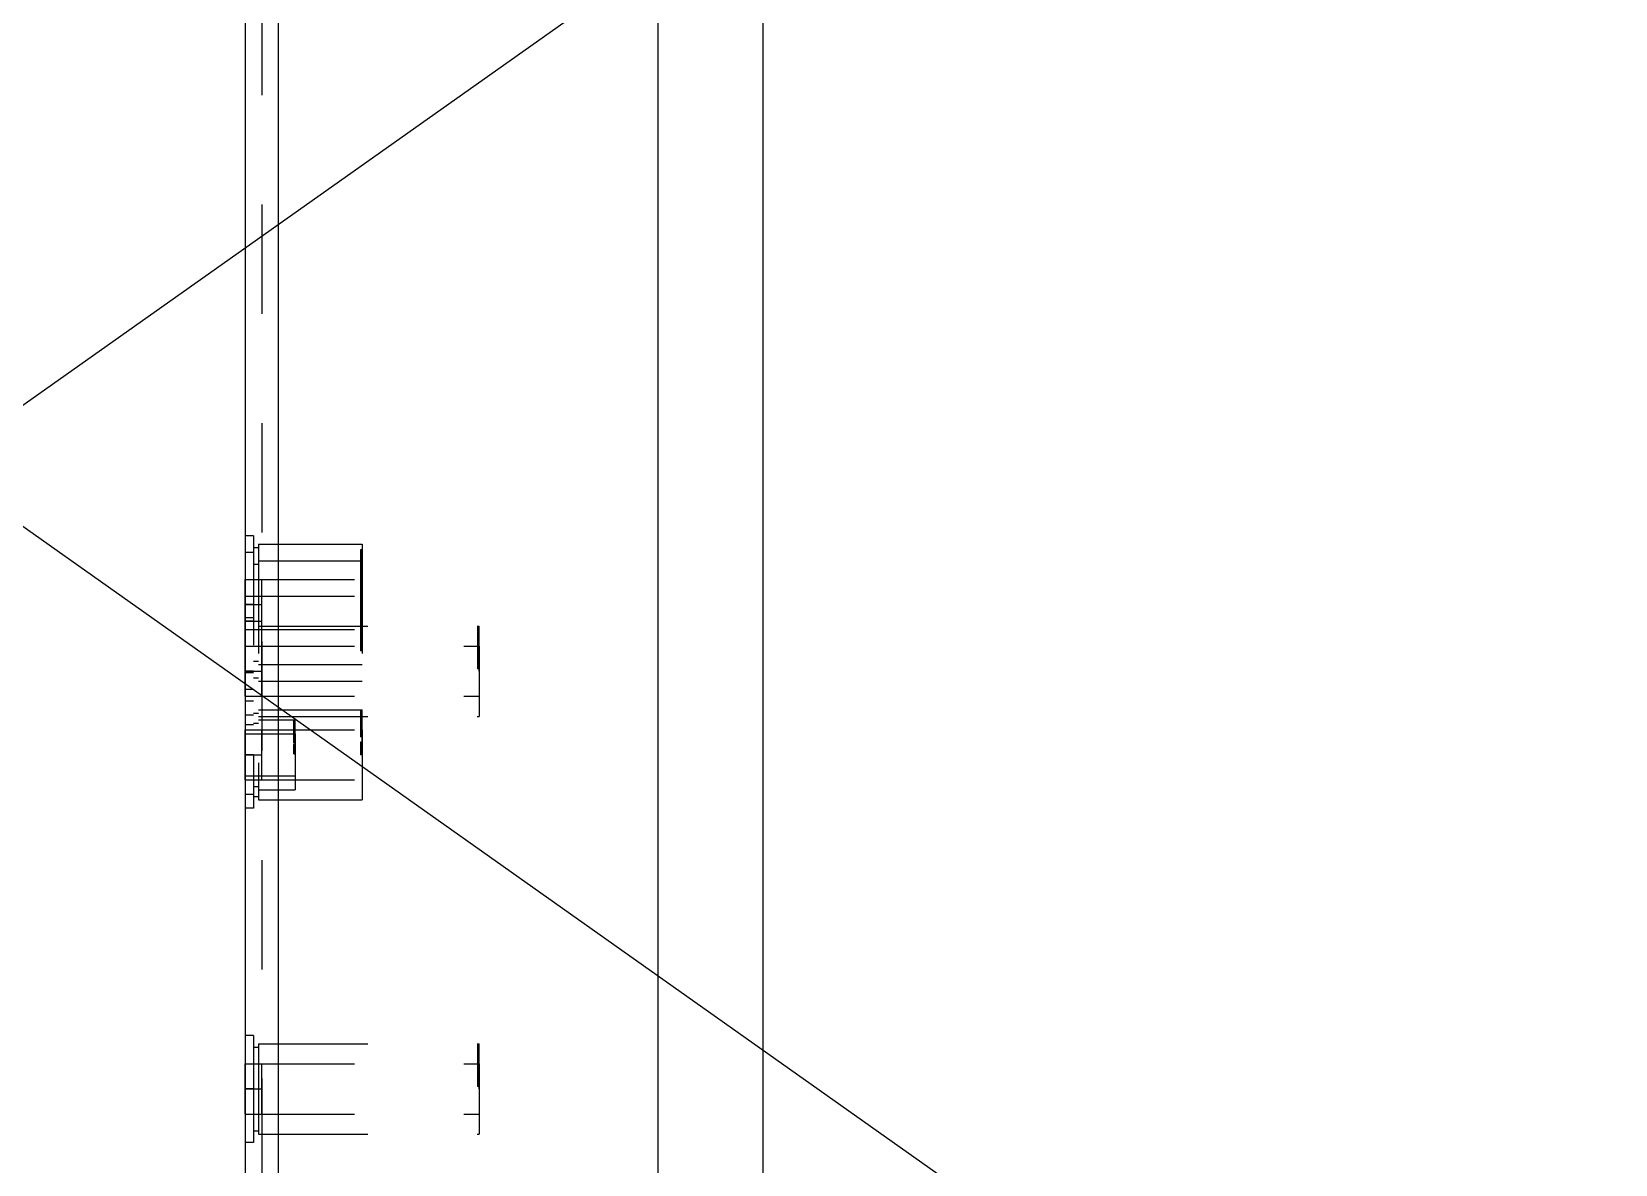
# Model space of a CAD drawing. Header units: millimetres. Extents: x 1262 to 3787, y 0 to 841.
# Drawn here: x 1862.4 to 1957.2, y 378.7 to 446.5 of the extents above; entities that cross this region are included whole.
import ezdxf

# ---------------------------------------------------------------- set-up
doc = ezdxf.new("R2010")
doc.units = ezdxf.units.MM
doc.header["$LTSCALE"] = 65.395
doc.linetypes.add('HIDDEN', pattern=[0.2, 0.1, -0.1])
doc.layers.get('0').update_dxf_attribs({"linetype": 'CONTINUOUS'})
doc.layers.add('02___PRT_ALL_AXES', color=7, linetype='CONTINUOUS')
doc.layers.add('DEFAULT_2', color=8, linetype='HIDDEN')

msp = doc.modelspace()

# ---------------------------------------------------------------- linework, layer by layer
for p, q in [((1262.236, 841), (2451.236, 0)), ((1262.236, 0), (2451.236, 841))]:
    msp.add_line(p, q)
at = {"color": 3, "linetype": 'Continuous'}
for p, q in [((1877.189, 324.704), (1877.189, 581.004)), ((1875.189, 580.004), (1875.189, 325.704)), ((1899.889, 580.004), (1899.889, 325.704))]:
    msp.add_line(p, q, dxfattribs=at)
at = {"color": 7, "linetype": 'Continuous'}
msp.add_line((1906.189, 325.704), (1906.189, 567.004), dxfattribs=at)
at = {"layer": '02___PRT_ALL_AXES', "color": 8, "linetype": 'HIDDEN'}
for p, q in [((1875.989, 415.804), (1882.189, 415.804)), ((1882.189, 415.804), (1882.189, 407.604)), ((1875.989, 414.804), (1882.189, 414.804)), ((1875.189, 413.704), (1882.189, 413.704)), ((1875.189, 413.704), (1875.189, 413.702)), ((1875.189, 409.705), (1875.189, 413.702)), ((1876.189, 409.705), (1876.189, 413.702)), ((1875.189, 412.704), (1882.189, 412.704)), ((1875.189, 412.204), (1876.189, 412.204)), ((1875.189, 411.204), (1876.189, 411.204)), ((1875.189, 410.704), (1882.189, 410.704)), ((1875.989, 410.904), (1889.189, 410.904)), ((1875.189, 409.705), (1875.189, 409.702)), ((1875.189, 409.704), (1889.189, 409.704)), ((1875.189, 406.705), (1875.189, 409.702)), ((1876.189, 406.705), (1876.189, 409.702)), ((1889.189, 409.704), (1889.189, 405.504)), ((1875.989, 408.604), (1882.189, 408.604)), ((1875.189, 408.204), (1876.189, 408.204)), ((1875.989, 407.604), (1882.189, 407.604)), ((1875.189, 406.705), (1875.189, 406.704)), ((1875.189, 406.704), (1889.189, 406.704)), ((1875.989, 405.904), (1882.189, 405.904)), ((1875.189, 404.704), (1882.189, 404.704)), ((1875.189, 404.704), (1875.189, 404.702)), ((1875.189, 401.705), (1875.189, 404.702)), ((1875.989, 405.504), (1889.189, 405.504)), ((1875.989, 405.294), (1878.189, 405.294)), ((1876.189, 401.705), (1876.189, 404.702)), ((1882.189, 404.704), (1882.189, 400.504)), ((1875.189, 404.454), (1878.189, 404.454)), ((1878.189, 404.454), (1878.189, 401.114)), ((1875.189, 403.204), (1876.189, 403.204)), ((1875.189, 401.954), (1878.189, 401.954)), ((1875.189, 401.705), (1875.189, 401.704)), ((1875.189, 401.704), (1882.189, 401.704)), ((1875.989, 401.114), (1878.189, 401.114)), ((1875.989, 400.504), (1882.189, 400.504)), ((1875.989, 385.904), (1889.189, 385.904)), ((1875.189, 384.704), (1889.189, 384.704)), ((1875.189, 384.704), (1875.189, 384.702)), ((1875.189, 381.705), (1875.189, 384.702)), ((1876.189, 381.705), (1876.189, 384.702)), ((1889.189, 384.704), (1889.189, 380.504)), ((1875.189, 383.204), (1876.189, 383.204)), ((1875.189, 381.705), (1875.189, 381.704)), ((1875.189, 381.704), (1889.189, 381.704)), ((1875.989, 380.504), (1889.189, 380.504))]:
    msp.add_line(p, q, dxfattribs=at)
at = {"layer": 'DEFAULT_2', "color": 8, "linetype": 'HIDDEN'}
for p, q in [((1876.189, 580.004), (1876.189, 325.704)), ((1875.689, 416.304), (1875.189, 416.304)), ((1875.689, 416.304), (1875.689, 400.004)), ((1875.689, 415.304), (1875.189, 415.304)), ((1875.689, 415.604), (1875.989, 415.604)), ((1875.989, 415.804), (1875.989, 400.504)), ((1882.189, 415.469), (1882.089, 415.469)), ((1882.089, 415.469), (1882.089, 409.432)), ((1882.189, 415.46), (1882.089, 415.46)), ((1882.189, 415.457), (1882.089, 415.457)), ((1882.189, 415.445), (1882.089, 415.445)), ((1882.189, 415.43), (1882.089, 415.43)), ((1882.189, 415.423), (1882.089, 415.423)), ((1882.189, 415.406), (1882.089, 415.406)), ((1882.189, 415.361), (1882.089, 415.361)), ((1882.189, 415.35), (1882.089, 415.35)), ((1882.189, 415.334), (1882.089, 415.334)), ((1882.189, 415.332), (1882.089, 415.332)), ((1882.189, 415.328), (1882.089, 415.328)), ((1882.189, 415.32), (1882.089, 415.32)), ((1882.189, 415.297), (1882.089, 415.297)), ((1882.189, 415.287), (1882.089, 415.287)), ((1882.189, 415.284), (1882.089, 415.284)), ((1882.189, 415.251), (1882.089, 415.251)), ((1882.189, 415.241), (1882.089, 415.241)), ((1882.189, 415.231), (1882.089, 415.231)), ((1882.189, 415.221), (1882.089, 415.221)), ((1882.189, 415.183), (1882.089, 415.183)), ((1882.189, 415.161), (1882.089, 415.161)), ((1882.189, 415.16), (1882.089, 415.16)), ((1882.189, 415.084), (1882.089, 415.084)), ((1882.189, 415.074), (1882.089, 415.074)), ((1882.189, 409.432), (1882.189, 415.469)), ((1875.689, 414.604), (1875.989, 414.604)), ((1882.189, 415.065), (1882.089, 415.065)), ((1882.189, 415.052), (1882.089, 415.052)), ((1882.189, 414.997), (1882.089, 414.997)), ((1882.189, 414.665), (1882.089, 414.665)), ((1882.189, 414.6), (1882.089, 414.6)), ((1882.189, 414.579), (1882.089, 414.579)), ((1882.189, 414.553), (1882.089, 414.553)), ((1882.189, 414.518), (1882.089, 414.518)), ((1882.189, 414.495), (1882.089, 414.495)), ((1882.189, 414.469), (1882.089, 414.469)), ((1882.189, 414.46), (1882.089, 414.46)), ((1882.189, 414.457), (1882.089, 414.457)), ((1882.189, 414.445), (1882.089, 414.445)), ((1882.189, 414.439), (1882.089, 414.439)), ((1882.189, 414.43), (1882.089, 414.43)), ((1882.189, 414.428), (1882.089, 414.428)), ((1882.189, 414.424), (1882.089, 414.424)), ((1882.189, 414.423), (1882.089, 414.423)), ((1882.189, 414.409), (1882.089, 414.409)), ((1882.189, 414.406), (1882.089, 414.406)), ((1882.189, 414.402), (1882.089, 414.402)), ((1882.189, 414.393), (1882.089, 414.393)), ((1882.189, 414.361), (1882.089, 414.361)), ((1882.189, 414.36), (1882.089, 414.36)), ((1882.189, 414.35), (1882.089, 414.35)), ((1882.189, 414.338), (1882.089, 414.338)), ((1882.189, 414.334), (1882.089, 414.334)), ((1882.189, 414.332), (1882.089, 414.332)), ((1882.189, 414.328), (1882.089, 414.328)), ((1882.189, 414.32), (1882.089, 414.32)), ((1882.189, 414.313), (1882.089, 414.313)), ((1882.189, 414.297), (1882.089, 414.297)), ((1882.189, 414.287), (1882.089, 414.287)), ((1882.189, 414.284), (1882.089, 414.284)), ((1882.189, 414.279), (1882.089, 414.279)), ((1882.189, 414.251), (1882.089, 414.251)), ((1882.189, 414.241), (1882.089, 414.241)), ((1882.189, 414.231), (1882.089, 414.231)), ((1882.189, 414.221), (1882.089, 414.221)), ((1882.189, 414.185), (1882.089, 414.185)), ((1882.189, 414.183), (1882.089, 414.183)), ((1882.189, 414.161), (1882.089, 414.161)), ((1882.189, 414.16), (1882.089, 414.16)), ((1882.189, 414.145), (1882.089, 414.145)), ((1882.189, 414.088), (1882.089, 414.088)), ((1882.189, 414.084), (1882.089, 414.084)), ((1882.189, 414.074), (1882.089, 414.074)), ((1882.189, 414.065), (1882.089, 414.065)), ((1882.189, 414.052), (1882.089, 414.052)), ((1882.189, 414.045), (1882.089, 414.045)), ((1882.189, 414.02), (1882.089, 414.02)), ((1882.189, 413.997), (1882.089, 413.997)), ((1882.189, 413.944), (1882.089, 413.944)), ((1882.189, 413.942), (1882.089, 413.942)), ((1882.189, 413.931), (1882.089, 413.931)), ((1882.189, 413.88), (1882.089, 413.88)), ((1882.189, 413.872), (1882.089, 413.872)), ((1882.189, 413.844), (1882.089, 413.844)), ((1882.189, 413.843), (1882.089, 413.843)), ((1882.189, 413.812), (1882.089, 413.812)), ((1882.189, 413.79), (1882.089, 413.79)), ((1882.189, 413.777), (1882.089, 413.777)), ((1882.189, 413.75), (1882.089, 413.75)), ((1882.189, 413.715), (1882.089, 413.715)), ((1882.189, 413.665), (1882.089, 413.665)), ((1882.189, 413.645), (1882.089, 413.645)), ((1882.189, 413.633), (1882.089, 413.633)), ((1882.189, 413.6), (1882.089, 413.6)), ((1882.189, 413.581), (1882.089, 413.581)), ((1882.189, 413.579), (1882.089, 413.579)), ((1882.189, 413.553), (1882.089, 413.553)), ((1882.189, 413.552), (1882.089, 413.552)), ((1882.189, 413.518), (1882.089, 413.518)), ((1882.189, 413.495), (1882.089, 413.495)), ((1882.189, 413.476), (1882.089, 413.476)), ((1882.189, 413.464), (1882.089, 413.464)), ((1882.189, 413.439), (1882.089, 413.439)), ((1882.189, 413.428), (1882.089, 413.428)), ((1882.189, 413.424), (1882.089, 413.424)), ((1882.189, 413.409), (1882.089, 413.409)), ((1882.189, 413.406), (1882.089, 413.406)), ((1882.189, 413.406), (1882.089, 413.406)), ((1882.189, 413.402), (1882.089, 413.402)), ((1882.189, 413.394), (1882.089, 413.394)), ((1882.189, 413.393), (1882.089, 413.393)), ((1882.189, 413.377), (1882.089, 413.377)), ((1882.189, 413.36), (1882.089, 413.36)), ((1882.189, 413.343), (1882.089, 413.343)), ((1882.189, 413.338), (1882.089, 413.338)), ((1882.189, 413.326), (1882.089, 413.326)), ((1882.189, 413.318), (1882.089, 413.318)), ((1882.189, 413.314), (1882.089, 413.314)), ((1882.189, 413.313), (1882.089, 413.313)), ((1882.189, 413.301), (1882.089, 413.301)), ((1882.189, 413.28), (1882.089, 413.28)), ((1882.189, 413.279), (1882.089, 413.279)), ((1882.189, 413.272), (1882.089, 413.272)), ((1882.189, 413.261), (1882.089, 413.261)), ((1882.189, 413.249), (1882.089, 413.249)), ((1882.189, 413.238), (1882.089, 413.238)), ((1882.189, 413.231), (1882.089, 413.231)), ((1882.189, 413.211), (1882.089, 413.211)), ((1882.189, 413.192), (1882.089, 413.192)), ((1882.189, 413.185), (1882.089, 413.185)), ((1882.189, 413.18), (1882.089, 413.18)), ((1882.189, 413.165), (1882.089, 413.165)), ((1882.189, 413.15), (1882.089, 413.15)), ((1882.189, 413.145), (1882.089, 413.145)), ((1882.189, 413.141), (1882.089, 413.141)), ((1882.189, 413.126), (1882.089, 413.126)), ((1882.189, 413.111), (1882.089, 413.111)), ((1882.189, 413.109), (1882.089, 413.109)), ((1882.189, 413.099), (1882.089, 413.099)), ((1882.189, 413.092), (1882.089, 413.092)), ((1882.189, 413.088), (1882.089, 413.088)), ((1882.189, 413.08), (1882.089, 413.08)), ((1882.189, 413.06), (1882.089, 413.06)), ((1882.189, 413.053), (1882.089, 413.053)), ((1882.189, 413.045), (1882.089, 413.045)), ((1882.189, 413.02), (1882.089, 413.02)), ((1882.189, 412.977), (1882.089, 412.977)), ((1882.189, 412.964), (1882.089, 412.964)), ((1882.189, 412.944), (1882.089, 412.944)), ((1882.189, 412.942), (1882.089, 412.942)), ((1882.189, 412.931), (1882.089, 412.931)), ((1882.189, 412.93), (1882.089, 412.93)), ((1882.189, 412.928), (1882.089, 412.928)), ((1882.189, 412.88), (1882.089, 412.88)), ((1882.189, 412.872), (1882.089, 412.872)), ((1882.189, 412.862), (1882.089, 412.862)), ((1882.189, 412.844), (1882.089, 412.844)), ((1882.189, 412.843), (1882.089, 412.843)), ((1882.189, 412.834), (1882.089, 412.834)), ((1882.189, 412.812), (1882.089, 412.812)), ((1882.189, 412.81), (1882.089, 412.81)), ((1882.189, 412.79), (1882.089, 412.79)), ((1882.189, 412.777), (1882.089, 412.777)), ((1882.189, 412.75), (1882.089, 412.75)), ((1882.189, 412.745), (1882.089, 412.745)), ((1882.189, 412.742), (1882.089, 412.742)), ((1882.189, 412.715), (1882.089, 412.715)), ((1882.189, 412.712), (1882.089, 412.712)), ((1882.189, 412.709), (1882.089, 412.709)), ((1882.189, 412.694), (1882.089, 412.694)), ((1882.189, 412.684), (1882.089, 412.684)), ((1882.189, 412.67), (1882.089, 412.67)), ((1882.189, 412.668), (1882.089, 412.668)), ((1882.189, 412.656), (1882.089, 412.656)), ((1882.189, 412.653), (1882.089, 412.653)), ((1882.189, 412.645), (1882.089, 412.645)), ((1882.189, 412.644), (1882.089, 412.644)), ((1882.189, 412.64), (1882.089, 412.64)), ((1882.189, 412.635), (1882.089, 412.635)), ((1882.189, 412.633), (1882.089, 412.633)), ((1882.189, 412.614), (1882.089, 412.614)), ((1882.189, 412.608), (1882.089, 412.608)), ((1882.189, 412.605), (1882.089, 412.605)), ((1882.189, 412.597), (1882.089, 412.597)), ((1882.189, 412.595), (1882.089, 412.595)), ((1882.189, 412.589), (1882.089, 412.589)), ((1882.189, 412.581), (1882.089, 412.581)), ((1882.189, 412.566), (1882.089, 412.566)), ((1882.189, 412.564), (1882.089, 412.564)), ((1882.189, 412.559), (1882.089, 412.559)), ((1882.189, 412.557), (1882.089, 412.557)), ((1882.189, 412.553), (1882.089, 412.553)), ((1882.189, 412.552), (1882.089, 412.552)), ((1882.189, 412.55), (1882.089, 412.55)), ((1882.189, 412.534), (1882.089, 412.534)), ((1882.189, 412.528), (1882.089, 412.528)), ((1882.189, 412.52), (1882.089, 412.52)), ((1882.189, 412.515), (1882.089, 412.515)), ((1882.189, 412.514), (1882.089, 412.514)), ((1882.189, 412.509), (1882.089, 412.509)), ((1882.189, 412.495), (1882.089, 412.495)), ((1882.189, 412.488), (1882.089, 412.488)), ((1882.189, 412.476), (1882.089, 412.476)), ((1882.189, 412.472), (1882.089, 412.472)), ((1882.189, 412.464), (1882.089, 412.464)), ((1882.189, 412.455), (1882.089, 412.455)), ((1882.189, 412.454), (1882.089, 412.454)), ((1882.189, 412.431), (1882.089, 412.431)), ((1882.189, 412.43), (1882.089, 412.43)), ((1882.189, 412.406), (1882.089, 412.406)), ((1882.189, 412.406), (1882.089, 412.406)), ((1882.189, 412.399), (1882.089, 412.399)), ((1882.189, 412.395), (1882.089, 412.395)), ((1882.189, 412.394), (1882.089, 412.394)), ((1882.189, 412.377), (1882.089, 412.377)), ((1882.189, 412.375), (1882.089, 412.375)), ((1882.189, 412.369), (1882.089, 412.369)), ((1882.189, 412.368), (1882.089, 412.368)), ((1882.189, 412.365), (1882.089, 412.365)), ((1882.189, 412.352), (1882.089, 412.352)), ((1882.189, 412.35), (1882.089, 412.35)), ((1882.189, 412.343), (1882.089, 412.343)), ((1882.189, 412.338), (1882.089, 412.338)), ((1882.189, 412.326), (1882.089, 412.326)), ((1882.189, 412.325), (1882.089, 412.325)), ((1882.189, 412.32), (1882.089, 412.32)), ((1882.189, 412.318), (1882.089, 412.318)), ((1882.189, 412.314), (1882.089, 412.314)), ((1882.189, 412.301), (1882.089, 412.301)), ((1882.189, 412.286), (1882.089, 412.286)), ((1882.189, 412.286), (1882.089, 412.286)), ((1882.189, 412.283), (1882.089, 412.283)), ((1882.189, 412.282), (1882.089, 412.282)), ((1882.189, 412.281), (1882.089, 412.281)), ((1882.189, 412.28), (1882.089, 412.28)), ((1882.189, 412.272), (1882.089, 412.272)), ((1882.189, 412.267), (1882.089, 412.267)), ((1882.189, 412.265), (1882.089, 412.265)), ((1882.189, 412.261), (1882.089, 412.261)), ((1882.189, 412.252), (1882.089, 412.252)), ((1882.189, 412.249), (1882.089, 412.249)), ((1882.189, 412.245), (1882.089, 412.245)), ((1882.189, 412.238), (1882.089, 412.238)), ((1882.189, 412.231), (1882.089, 412.231)), ((1875.689, 412.204), (1875.189, 412.204)), ((1875.689, 411.404), (1875.189, 411.404)), ((1882.189, 412.211), (1882.089, 412.211)), ((1882.189, 412.192), (1882.089, 412.192)), ((1882.189, 412.181), (1882.089, 412.181)), ((1882.189, 412.18), (1882.089, 412.18)), ((1882.189, 412.176), (1882.089, 412.176)), ((1882.189, 412.165), (1882.089, 412.165)), ((1882.189, 412.164), (1882.089, 412.164)), ((1882.189, 412.15), (1882.089, 412.15)), ((1882.189, 412.141), (1882.089, 412.141)), ((1882.189, 412.139), (1882.089, 412.139)), ((1882.189, 412.133), (1882.089, 412.133)), ((1882.189, 412.126), (1882.089, 412.126)), ((1882.189, 412.111), (1882.089, 412.111)), ((1882.189, 412.109), (1882.089, 412.109)), ((1882.189, 412.104), (1882.089, 412.104)), ((1882.189, 412.099), (1882.089, 412.099)), ((1882.189, 412.095), (1882.089, 412.095)), ((1882.189, 412.092), (1882.089, 412.092)), ((1882.189, 412.09), (1882.089, 412.09)), ((1882.189, 412.08), (1882.089, 412.08)), ((1882.189, 412.067), (1882.089, 412.067)), ((1882.189, 412.065), (1882.089, 412.065)), ((1882.189, 412.06), (1882.089, 412.06)), ((1882.189, 412.057), (1882.089, 412.057)), ((1882.189, 412.053), (1882.089, 412.053)), ((1882.189, 412.031), (1882.089, 412.031)), ((1882.189, 411.987), (1882.089, 411.987)), ((1882.189, 411.978), (1882.089, 411.978)), ((1882.189, 411.977), (1882.089, 411.977)), ((1882.189, 411.964), (1882.089, 411.964)), ((1882.189, 411.963), (1882.089, 411.963)), ((1882.189, 411.961), (1882.089, 411.961)), ((1882.189, 411.93), (1882.089, 411.93)), ((1882.189, 411.928), (1882.089, 411.928)), ((1882.189, 411.862), (1882.089, 411.862)), ((1882.189, 411.834), (1882.089, 411.834)), ((1882.189, 411.81), (1882.089, 411.81)), ((1882.189, 411.747), (1882.089, 411.747)), ((1882.189, 411.745), (1882.089, 411.745)), ((1882.189, 411.742), (1882.089, 411.742)), ((1882.189, 411.712), (1882.089, 411.712)), ((1882.189, 411.709), (1882.089, 411.709)), ((1882.189, 411.694), (1882.089, 411.694)), ((1882.189, 411.684), (1882.089, 411.684)), ((1882.189, 411.67), (1882.089, 411.67)), ((1882.189, 411.668), (1882.089, 411.668)), ((1882.189, 411.656), (1882.089, 411.656)), ((1882.189, 411.653), (1882.089, 411.653)), ((1882.189, 411.644), (1882.089, 411.644)), ((1882.189, 411.64), (1882.089, 411.64)), ((1882.189, 411.635), (1882.089, 411.635)), ((1882.189, 411.614), (1882.089, 411.614)), ((1882.189, 411.608), (1882.089, 411.608)), ((1882.189, 411.605), (1882.089, 411.605)), ((1882.189, 411.597), (1882.089, 411.597)), ((1882.189, 411.595), (1882.089, 411.595)), ((1882.189, 411.589), (1882.089, 411.589)), ((1882.189, 411.575), (1882.089, 411.575)), ((1882.189, 411.566), (1882.089, 411.566)), ((1882.189, 411.564), (1882.089, 411.564)), ((1882.189, 411.559), (1882.089, 411.559)), ((1882.189, 411.557), (1882.089, 411.557)), ((1882.189, 411.553), (1882.089, 411.553)), ((1882.189, 411.55), (1882.089, 411.55)), ((1882.189, 411.548), (1882.089, 411.548)), ((1882.189, 411.534), (1882.089, 411.534)), ((1882.189, 411.528), (1882.089, 411.528)), ((1882.189, 411.52), (1882.089, 411.52)), ((1882.189, 411.515), (1882.089, 411.515)), ((1882.189, 411.514), (1882.089, 411.514)), ((1882.189, 411.509), (1882.089, 411.509)), ((1882.189, 411.495), (1882.089, 411.495)), ((1882.189, 411.488), (1882.089, 411.488)), ((1882.189, 411.472), (1882.089, 411.472)), ((1882.189, 411.455), (1882.089, 411.455)), ((1882.189, 411.454), (1882.089, 411.454)), ((1882.189, 411.431), (1882.089, 411.431)), ((1882.189, 411.43), (1882.089, 411.43)), ((1882.189, 411.406), (1882.089, 411.406)), ((1882.189, 411.399), (1882.089, 411.399)), ((1882.189, 411.395), (1882.089, 411.395)), ((1882.189, 411.375), (1882.089, 411.375)), ((1882.189, 411.369), (1882.089, 411.369)), ((1882.189, 411.368), (1882.089, 411.368)), ((1882.189, 411.365), (1882.089, 411.365)), ((1882.189, 411.352), (1882.089, 411.352)), ((1882.189, 411.35), (1882.089, 411.35)), ((1882.189, 411.35), (1882.089, 411.35)), ((1882.189, 411.338), (1882.089, 411.338)), ((1882.189, 411.325), (1882.089, 411.325)), ((1882.189, 411.32), (1882.089, 411.32)), ((1882.189, 411.286), (1882.089, 411.286)), ((1882.189, 411.286), (1882.089, 411.286)), ((1882.189, 411.283), (1882.089, 411.283)), ((1875.689, 411.204), (1875.189, 411.204)), ((1875.689, 410.704), (1875.989, 410.704)), ((1882.189, 411.282), (1882.089, 411.282)), ((1882.189, 411.281), (1882.089, 411.281)), ((1882.189, 411.267), (1882.089, 411.267)), ((1882.189, 411.265), (1882.089, 411.265)), ((1882.189, 411.252), (1882.089, 411.252)), ((1882.189, 411.245), (1882.089, 411.245)), ((1882.189, 411.235), (1882.089, 411.235)), ((1882.189, 411.181), (1882.089, 411.181)), ((1882.189, 411.176), (1882.089, 411.176)), ((1882.189, 411.164), (1882.089, 411.164)), ((1882.189, 411.139), (1882.089, 411.139)), ((1882.189, 411.133), (1882.089, 411.133)), ((1882.189, 411.104), (1882.089, 411.104)), ((1882.189, 411.095), (1882.089, 411.095)), ((1882.189, 411.09), (1882.089, 411.09)), ((1882.189, 411.067), (1882.089, 411.067)), ((1882.189, 411.065), (1882.089, 411.065)), ((1882.189, 411.057), (1882.089, 411.057)), ((1882.189, 411.031), (1882.089, 411.031)), ((1882.189, 411.002), (1882.089, 411.002)), ((1882.189, 410.987), (1882.089, 410.987)), ((1882.189, 410.978), (1882.089, 410.978)), ((1882.189, 410.967), (1882.089, 410.967)), ((1882.189, 410.963), (1882.089, 410.963)), ((1882.189, 410.961), (1882.089, 410.961)), ((1882.189, 410.933), (1882.089, 410.933)), ((1882.189, 410.86), (1882.089, 410.86)), ((1882.189, 410.83), (1882.089, 410.83)), ((1882.189, 410.814), (1882.089, 410.814)), ((1882.189, 410.747), (1882.089, 410.747)), ((1882.189, 410.575), (1882.089, 410.575)), ((1882.189, 410.548), (1882.089, 410.548)), ((1882.189, 410.547), (1882.089, 410.547)), ((1882.189, 410.432), (1882.089, 410.432)), ((1882.189, 410.35), (1882.089, 410.35)), ((1889.089, 410.86), (1889.189, 410.86)), ((1889.089, 410.86), (1889.089, 408.351)), ((1889.189, 410.842), (1889.089, 410.842)), ((1889.089, 410.835), (1889.189, 410.835)), ((1889.189, 410.821), (1889.089, 410.821)), ((1889.089, 410.798), (1889.189, 410.798)), ((1889.189, 410.795), (1889.089, 410.795)), ((1889.189, 410.76), (1889.089, 410.76)), ((1889.089, 410.754), (1889.189, 410.754)), ((1889.189, 410.743), (1889.089, 410.743)), ((1889.189, 410.738), (1889.089, 410.738)), ((1889.189, 410.734), (1889.089, 410.734)), ((1889.189, 410.728), (1889.089, 410.728)), ((1889.189, 410.703), (1889.089, 410.703)), ((1889.189, 410.698), (1889.089, 410.698)), ((1889.189, 410.697), (1889.089, 410.697)), ((1889.089, 410.694), (1889.189, 410.694)), ((1889.189, 410.686), (1889.089, 410.686)), ((1889.189, 410.661), (1889.089, 410.661)), ((1889.189, 410.657), (1889.089, 410.657)), ((1889.189, 410.642), (1889.089, 410.642)), ((1889.189, 410.626), (1889.089, 410.626)), ((1889.189, 410.575), (1889.089, 410.575)), ((1889.189, 410.57), (1889.089, 410.57)), ((1889.089, 410.567), (1889.189, 410.567)), ((1889.189, 410.528), (1889.089, 410.528)), ((1889.189, 410.503), (1889.089, 410.503)), ((1889.189, 410.446), (1889.089, 410.446)), ((1889.189, 410.42), (1889.089, 410.42)), ((1889.189, 410.378), (1889.089, 410.378)), ((1889.189, 410.373), (1889.089, 410.373)), ((1889.189, 410.357), (1889.089, 410.357)), ((1889.189, 410.347), (1889.089, 410.347)), ((1889.189, 410.343), (1889.089, 410.343)), ((1889.189, 408.204), (1889.189, 410.904)), ((1882.189, 410.235), (1882.089, 410.235)), ((1882.189, 410.002), (1882.089, 410.002)), ((1882.189, 409.967), (1882.089, 409.967)), ((1882.189, 409.933), (1882.089, 409.933)), ((1882.189, 409.86), (1882.089, 409.86)), ((1882.189, 409.83), (1882.089, 409.83)), ((1882.189, 409.814), (1882.089, 409.814)), ((1882.189, 409.547), (1882.089, 409.547)), ((1882.189, 409.432), (1882.089, 409.432)), ((1889.189, 410.295), (1889.089, 410.295)), ((1889.189, 410.291), (1889.089, 410.291)), ((1889.189, 410.275), (1889.089, 410.275)), ((1889.189, 410.275), (1889.089, 410.275)), ((1889.189, 410.203), (1889.089, 410.203)), ((1889.189, 410.193), (1889.089, 410.193)), ((1889.189, 410.165), (1889.089, 410.165)), ((1889.189, 410.152), (1889.089, 410.152)), ((1889.189, 410.14), (1889.089, 410.14)), ((1889.189, 410.135), (1889.089, 410.135)), ((1889.189, 410.131), (1889.089, 410.131)), ((1889.189, 410.124), (1889.089, 410.124)), ((1889.189, 410.121), (1889.089, 410.121)), ((1889.189, 410.104), (1889.089, 410.104)), ((1889.189, 410.078), (1889.089, 410.078)), ((1889.189, 410.078), (1889.089, 410.078)), ((1889.189, 410.068), (1889.089, 410.068)), ((1889.189, 410.059), (1889.089, 410.059)), ((1889.189, 410.033), (1889.089, 410.033)), ((1889.189, 410.018), (1889.089, 410.018)), ((1889.189, 410.011), (1889.089, 410.011)), ((1889.189, 409.992), (1889.089, 409.992)), ((1889.189, 409.987), (1889.089, 409.987)), ((1889.189, 409.98), (1889.089, 409.98)), ((1889.189, 409.975), (1889.089, 409.975)), ((1889.189, 409.97), (1889.089, 409.97)), ((1889.189, 409.966), (1889.089, 409.966)), ((1889.189, 409.965), (1889.089, 409.965)), ((1889.189, 409.961), (1889.089, 409.961)), ((1889.189, 409.953), (1889.089, 409.953)), ((1889.189, 409.951), (1889.089, 409.951)), ((1889.189, 409.945), (1889.089, 409.945)), ((1889.189, 409.94), (1889.089, 409.94)), ((1889.189, 409.93), (1889.089, 409.93)), ((1889.189, 409.928), (1889.089, 409.928)), ((1889.189, 409.92), (1889.089, 409.92)), ((1889.189, 409.915), (1889.089, 409.915)), ((1889.189, 409.913), (1889.089, 409.913)), ((1889.189, 409.903), (1889.089, 409.903)), ((1889.189, 409.9), (1889.089, 409.9)), ((1889.189, 409.894), (1889.089, 409.894)), ((1889.089, 409.863), (1889.189, 409.863)), ((1889.189, 409.857), (1889.089, 409.857)), ((1889.189, 409.856), (1889.089, 409.856)), ((1889.189, 409.853), (1889.089, 409.853)), ((1889.189, 409.847), (1889.089, 409.847)), ((1889.189, 409.832), (1889.089, 409.832)), ((1889.189, 409.803), (1889.089, 409.803)), ((1889.189, 409.777), (1889.089, 409.777)), ((1889.089, 409.762), (1889.189, 409.762)), ((1889.189, 409.75), (1889.089, 409.75)), ((1889.189, 409.746), (1889.089, 409.746)), ((1889.189, 409.68), (1889.089, 409.68)), ((1889.189, 409.613), (1889.089, 409.613)), ((1889.189, 409.543), (1889.089, 409.543)), ((1889.189, 409.438), (1889.089, 409.438)), ((1875.689, 408.804), (1875.989, 408.804)), ((1889.189, 409.353), (1889.089, 409.353)), ((1889.189, 409.248), (1889.089, 409.248)), ((1889.189, 409.191), (1889.089, 409.191)), ((1889.189, 409.16), (1889.089, 409.16)), ((1889.189, 409.15), (1889.089, 409.15)), ((1889.189, 409.018), (1889.089, 409.018)), ((1889.089, 408.778), (1889.189, 408.778)), ((1889.189, 408.706), (1889.089, 408.706)), ((1889.189, 408.675), (1889.089, 408.675)), ((1889.089, 408.655), (1889.189, 408.655)), ((1889.189, 408.584), (1889.089, 408.584)), ((1889.189, 408.577), (1889.089, 408.577)), ((1889.189, 408.553), (1889.089, 408.553)), ((1889.189, 408.535), (1889.089, 408.535)), ((1875.689, 408.204), (1875.189, 408.204)), ((1875.689, 408.104), (1875.189, 408.104)), ((1875.689, 407.804), (1875.989, 407.804)), ((1889.189, 408.414), (1889.089, 408.414)), ((1889.189, 408.382), (1889.089, 408.382)), ((1889.189, 408.351), (1889.089, 408.351)), ((1875.689, 407.104), (1875.189, 407.104)), ((1875.689, 406.404), (1875.189, 406.404)), ((1875.689, 405.704), (1875.989, 405.704)), ((1882.089, 405.901), (1882.189, 405.901)), ((1882.089, 405.901), (1882.089, 404.287)), ((1882.089, 405.897), (1882.189, 405.897)), ((1882.089, 405.889), (1882.189, 405.889)), ((1882.089, 405.886), (1882.189, 405.886)), ((1882.089, 405.844), (1882.189, 405.844)), ((1882.089, 405.814), (1882.189, 405.814)), ((1882.189, 405.791), (1882.089, 405.791)), ((1882.189, 403.204), (1882.189, 405.904)), ((1875.689, 405.579), (1875.189, 405.579)), ((1875.689, 405.004), (1875.189, 405.004)), ((1875.689, 405.094), (1875.989, 405.094)), ((1878.089, 405.289), (1878.189, 405.289)), ((1878.089, 405.289), (1878.089, 403.921)), ((1878.089, 405.27), (1878.189, 405.27)), ((1878.089, 405.235), (1878.189, 405.235)), ((1878.189, 405.214), (1878.089, 405.214)), ((1878.189, 405.207), (1878.089, 405.207)), ((1878.189, 405.203), (1878.089, 405.203)), ((1878.189, 405.166), (1878.089, 405.166)), ((1878.189, 405.15), (1878.089, 405.15)), ((1878.089, 405.127), (1878.189, 405.127)), ((1878.189, 405.123), (1878.089, 405.123)), ((1878.189, 405.103), (1878.089, 405.103)), ((1878.189, 405.096), (1878.089, 405.096)), ((1878.189, 405.085), (1878.089, 405.085)), ((1878.189, 405.072), (1878.089, 405.072)), ((1878.189, 405.035), (1878.089, 405.035)), ((1878.189, 405.032), (1878.089, 405.032)), ((1878.189, 404.974), (1878.089, 404.974)), ((1878.189, 404.956), (1878.089, 404.956)), ((1878.189, 404.891), (1878.089, 404.891)), ((1878.089, 404.89), (1878.189, 404.89)), ((1878.189, 404.887), (1878.089, 404.887)), ((1878.189, 404.879), (1878.089, 404.879)), ((1878.189, 404.873), (1878.089, 404.873)), ((1878.189, 404.852), (1878.089, 404.852)), ((1878.089, 404.845), (1878.189, 404.845)), ((1878.089, 404.836), (1878.189, 404.836)), ((1878.189, 404.824), (1878.089, 404.824)), ((1878.189, 404.817), (1878.089, 404.817)), ((1878.189, 404.812), (1878.089, 404.812)), ((1878.189, 404.799), (1878.089, 404.799)), ((1878.189, 404.79), (1878.089, 404.79)), ((1878.089, 404.786), (1878.189, 404.786)), ((1878.189, 404.775), (1878.089, 404.775)), ((1878.189, 404.77), (1878.089, 404.77)), ((1878.189, 404.755), (1878.089, 404.755)), ((1878.189, 404.746), (1878.089, 404.746)), ((1878.189, 404.742), (1878.089, 404.742)), ((1878.189, 404.737), (1878.089, 404.737)), ((1878.189, 404.731), (1878.089, 404.731)), ((1878.189, 404.73), (1878.089, 404.73)), ((1878.189, 404.709), (1878.089, 404.709)), ((1878.089, 404.701), (1878.189, 404.701)), ((1878.189, 404.7), (1878.089, 404.7)), ((1878.189, 404.695), (1878.089, 404.695)), ((1878.189, 404.693), (1878.089, 404.693)), ((1878.189, 404.682), (1878.089, 404.682)), ((1878.189, 404.677), (1878.089, 404.677)), ((1878.189, 404.667), (1878.089, 404.667)), ((1878.189, 404.662), (1878.089, 404.662)), ((1878.189, 404.655), (1878.089, 404.655)), ((1878.189, 404.651), (1878.089, 404.651)), ((1878.189, 404.65), (1878.089, 404.65)), ((1878.189, 403.204), (1878.189, 405.294)), ((1882.189, 405.592), (1882.089, 405.592)), ((1882.189, 405.587), (1882.089, 405.587)), ((1882.189, 405.585), (1882.089, 405.585)), ((1882.089, 405.562), (1882.189, 405.562)), ((1882.189, 405.554), (1882.089, 405.554)), ((1882.189, 405.51), (1882.089, 405.51)), ((1882.189, 405.497), (1882.089, 405.497)), ((1882.189, 405.494), (1882.089, 405.494)), ((1882.189, 405.482), (1882.089, 405.482)), ((1882.089, 405.47), (1882.189, 405.47)), ((1882.189, 405.458), (1882.089, 405.458)), ((1882.189, 405.456), (1882.089, 405.456)), ((1882.189, 405.413), (1882.089, 405.413)), ((1882.189, 405.394), (1882.089, 405.394)), ((1882.189, 405.334), (1882.089, 405.334)), ((1882.189, 405.322), (1882.089, 405.322)), ((1882.189, 405.282), (1882.089, 405.282)), ((1882.189, 405.265), (1882.089, 405.265)), ((1882.189, 405.225), (1882.089, 405.225)), ((1882.189, 405.189), (1882.089, 405.189)), ((1882.189, 405.177), (1882.089, 405.177)), ((1882.189, 405.138), (1882.089, 405.138)), ((1882.189, 405.138), (1882.089, 405.138)), ((1882.189, 405.124), (1882.089, 405.124)), ((1882.189, 405.104), (1882.089, 405.104)), ((1882.189, 405.095), (1882.089, 405.095)), ((1882.189, 405.085), (1882.089, 405.085)), ((1882.189, 405.065), (1882.089, 405.065)), ((1882.189, 405.053), (1882.089, 405.053)), ((1882.189, 405.051), (1882.089, 405.051)), ((1882.189, 405.049), (1882.089, 405.049)), ((1882.189, 405.044), (1882.089, 405.044)), ((1882.189, 405.022), (1882.089, 405.022)), ((1882.189, 404.99), (1882.089, 404.99)), ((1882.189, 404.989), (1882.089, 404.989)), ((1882.189, 404.972), (1882.089, 404.972)), ((1882.189, 404.96), (1882.089, 404.96)), ((1882.189, 404.955), (1882.089, 404.955)), ((1882.189, 404.935), (1882.089, 404.935)), ((1882.189, 404.922), (1882.089, 404.922)), ((1882.189, 404.921), (1882.089, 404.921)), ((1882.189, 404.914), (1882.089, 404.914)), ((1882.189, 404.877), (1882.089, 404.877)), ((1882.189, 404.875), (1882.089, 404.875)), ((1882.189, 404.864), (1882.089, 404.864)), ((1882.189, 404.863), (1882.089, 404.863)), ((1882.189, 404.845), (1882.089, 404.845)), ((1882.189, 404.844), (1882.089, 404.844)), ((1882.189, 404.799), (1882.089, 404.799)), ((1882.189, 404.773), (1882.089, 404.773)), ((1882.189, 404.769), (1882.089, 404.769)), ((1882.189, 404.765), (1882.089, 404.765)), ((1882.189, 404.732), (1882.089, 404.732)), ((1882.189, 404.73), (1882.089, 404.73)), ((1882.189, 404.715), (1882.089, 404.715)), ((1882.189, 404.699), (1882.089, 404.699)), ((1882.189, 404.695), (1882.089, 404.695)), ((1882.189, 404.679), (1882.089, 404.679)), ((1882.189, 404.672), (1882.089, 404.672)), ((1882.189, 404.671), (1882.089, 404.671)), ((1882.189, 404.667), (1882.089, 404.667)), ((1882.189, 404.65), (1882.089, 404.65)), ((1878.189, 404.642), (1878.089, 404.642)), ((1878.189, 404.639), (1878.089, 404.639)), ((1878.189, 404.638), (1878.089, 404.638)), ((1878.189, 404.636), (1878.089, 404.636)), ((1878.189, 404.631), (1878.089, 404.631)), ((1878.189, 404.624), (1878.089, 404.624)), ((1878.189, 404.621), (1878.089, 404.621)), ((1878.089, 404.617), (1878.189, 404.617)), ((1878.189, 404.616), (1878.089, 404.616)), ((1878.189, 404.615), (1878.089, 404.615)), ((1878.189, 404.607), (1878.089, 404.607)), ((1878.189, 404.605), (1878.089, 404.605)), ((1878.189, 404.605), (1878.089, 404.605)), ((1878.189, 404.599), (1878.089, 404.599)), ((1878.189, 404.591), (1878.089, 404.591)), ((1878.189, 404.578), (1878.089, 404.578)), ((1878.189, 404.578), (1878.089, 404.578)), ((1878.189, 404.576), (1878.089, 404.576)), ((1878.189, 404.569), (1878.089, 404.569)), ((1878.189, 404.557), (1878.089, 404.557)), ((1878.189, 404.557), (1878.089, 404.557)), ((1878.189, 404.553), (1878.089, 404.553)), ((1878.189, 404.552), (1878.089, 404.552)), ((1878.189, 404.552), (1878.089, 404.552)), ((1878.189, 404.537), (1878.089, 404.537)), ((1878.189, 404.536), (1878.089, 404.536)), ((1878.189, 404.535), (1878.089, 404.535)), ((1878.189, 404.524), (1878.089, 404.524)), ((1878.189, 404.512), (1878.089, 404.512)), ((1878.189, 404.501), (1878.089, 404.501)), ((1878.189, 404.5), (1878.089, 404.5)), ((1878.189, 404.499), (1878.089, 404.499)), ((1878.189, 404.486), (1878.089, 404.486)), ((1878.189, 404.475), (1878.089, 404.475)), ((1878.189, 404.471), (1878.089, 404.471)), ((1878.189, 404.464), (1878.089, 404.464)), ((1878.089, 404.459), (1878.189, 404.459)), ((1878.189, 404.454), (1878.089, 404.454)), ((1878.189, 404.454), (1878.089, 404.454)), ((1878.189, 404.444), (1878.089, 404.444)), ((1878.189, 404.443), (1878.089, 404.443)), ((1878.189, 404.423), (1878.089, 404.423)), ((1878.189, 404.415), (1878.089, 404.415)), ((1878.189, 404.409), (1878.089, 404.409)), ((1878.189, 404.397), (1878.089, 404.397)), ((1878.089, 404.388), (1878.189, 404.388)), ((1878.189, 404.329), (1878.089, 404.329)), ((1878.189, 404.218), (1878.089, 404.218)), ((1878.189, 404.213), (1878.089, 404.213)), ((1878.189, 404.185), (1878.089, 404.185)), ((1878.189, 404.165), (1878.089, 404.165)), ((1878.189, 404.14), (1878.089, 404.14)), ((1878.189, 404.128), (1878.089, 404.128)), ((1878.189, 404.128), (1878.089, 404.128)), ((1878.189, 404.113), (1878.089, 404.113)), ((1878.189, 404.108), (1878.089, 404.108)), ((1878.189, 404.098), (1878.089, 404.098)), ((1878.189, 404.088), (1878.089, 404.088)), ((1878.189, 404.087), (1878.089, 404.087)), ((1878.189, 404.083), (1878.089, 404.083)), ((1878.189, 404.073), (1878.089, 404.073)), ((1878.189, 404.062), (1878.089, 404.062)), ((1878.189, 404.058), (1878.089, 404.058)), ((1878.189, 404.042), (1878.089, 404.042)), ((1878.189, 404.03), (1878.089, 404.03)), ((1878.189, 404.015), (1878.089, 404.015)), ((1878.189, 404.005), (1878.089, 404.005)), ((1878.189, 403.957), (1878.089, 403.957)), ((1878.189, 403.952), (1878.089, 403.952)), ((1878.189, 403.921), (1878.089, 403.921)), ((1878.189, 403.823), (1878.089, 403.823)), ((1878.089, 403.823), (1878.089, 403.252)), ((1878.189, 403.817), (1878.089, 403.817)), ((1878.189, 403.797), (1878.089, 403.797)), ((1878.189, 403.759), (1878.089, 403.759)), ((1878.189, 403.751), (1878.089, 403.751)), ((1878.189, 403.743), (1878.089, 403.743)), ((1878.189, 403.739), (1878.089, 403.739)), ((1878.189, 403.72), (1878.089, 403.72)), ((1878.189, 403.713), (1878.089, 403.713)), ((1878.189, 403.708), (1878.089, 403.708)), ((1882.189, 404.616), (1882.089, 404.616)), ((1882.189, 404.606), (1882.089, 404.606)), ((1882.189, 404.593), (1882.089, 404.593)), ((1882.189, 404.586), (1882.089, 404.586)), ((1882.189, 404.572), (1882.089, 404.572)), ((1882.189, 404.525), (1882.089, 404.525)), ((1882.189, 404.521), (1882.089, 404.521)), ((1882.189, 404.496), (1882.089, 404.496)), ((1882.189, 404.487), (1882.089, 404.487)), ((1882.189, 404.472), (1882.089, 404.472)), ((1882.189, 404.462), (1882.089, 404.462)), ((1882.189, 404.438), (1882.089, 404.438)), ((1882.189, 404.433), (1882.089, 404.433)), ((1882.189, 404.386), (1882.089, 404.386)), ((1882.189, 404.352), (1882.089, 404.352)), ((1882.189, 404.291), (1882.089, 404.291)), ((1882.189, 404.287), (1882.089, 404.287)), ((1882.189, 403.965), (1882.089, 403.965)), ((1882.089, 403.965), (1882.089, 403.21)), ((1882.089, 403.954), (1882.189, 403.954)), ((1882.189, 403.941), (1882.089, 403.941)), ((1882.089, 403.835), (1882.189, 403.835)), ((1875.689, 403.204), (1875.189, 403.204)), ((1878.189, 403.694), (1878.089, 403.694)), ((1878.189, 403.667), (1878.089, 403.667)), ((1878.089, 403.657), (1878.189, 403.657)), ((1878.189, 403.645), (1878.089, 403.645)), ((1878.189, 403.63), (1878.089, 403.63)), ((1878.189, 403.625), (1878.089, 403.625)), ((1878.189, 403.582), (1878.089, 403.582)), ((1878.189, 403.582), (1878.089, 403.582)), ((1878.189, 403.563), (1878.089, 403.563)), ((1878.189, 403.552), (1878.089, 403.552)), ((1878.189, 403.539), (1878.089, 403.539)), ((1878.189, 403.535), (1878.089, 403.535)), ((1878.189, 403.507), (1878.089, 403.507)), ((1878.189, 403.506), (1878.089, 403.506)), ((1878.189, 403.495), (1878.089, 403.495)), ((1878.189, 403.479), (1878.089, 403.479)), ((1878.189, 403.479), (1878.089, 403.479)), ((1878.189, 403.465), (1878.089, 403.465)), ((1878.189, 403.45), (1878.089, 403.45)), ((1878.189, 403.45), (1878.089, 403.45)), ((1878.189, 403.433), (1878.089, 403.433)), ((1878.189, 403.423), (1878.089, 403.423)), ((1878.189, 403.416), (1878.089, 403.416)), ((1878.189, 403.403), (1878.089, 403.403)), ((1878.189, 403.399), (1878.089, 403.399)), ((1878.189, 403.386), (1878.089, 403.386)), ((1878.189, 403.385), (1878.089, 403.385)), ((1878.189, 403.381), (1878.089, 403.381)), ((1878.189, 403.379), (1878.089, 403.379)), ((1878.189, 403.369), (1878.089, 403.369)), ((1878.189, 403.368), (1878.089, 403.368)), ((1878.189, 403.367), (1878.089, 403.367)), ((1878.189, 403.353), (1878.089, 403.353)), ((1878.189, 403.344), (1878.089, 403.344)), ((1878.189, 403.33), (1878.089, 403.33)), ((1878.189, 403.329), (1878.089, 403.329)), ((1878.189, 403.323), (1878.089, 403.323)), ((1878.189, 403.32), (1878.089, 403.32)), ((1878.189, 403.32), (1878.089, 403.32)), ((1878.189, 403.307), (1878.089, 403.307)), ((1878.189, 403.301), (1878.089, 403.301)), ((1878.189, 403.299), (1878.089, 403.299)), ((1878.189, 403.296), (1878.089, 403.296)), ((1878.189, 403.283), (1878.089, 403.283)), ((1878.189, 403.257), (1878.089, 403.257)), ((1878.189, 403.255), (1878.089, 403.255)), ((1878.189, 403.252), (1878.089, 403.252)), ((1882.189, 403.355), (1882.089, 403.355)), ((1882.189, 403.233), (1882.089, 403.233)), ((1882.189, 403.21), (1882.089, 403.21)), ((1875.689, 401.314), (1875.989, 401.314)), ((1875.689, 400.829), (1875.189, 400.829)), ((1875.689, 400.004), (1875.189, 400.004)), ((1875.689, 400.704), (1875.989, 400.704)), ((1875.689, 386.404), (1875.189, 386.404)), ((1875.689, 386.404), (1875.689, 380.004)), ((1875.689, 385.704), (1875.989, 385.704)), ((1875.989, 385.904), (1875.989, 380.504)), ((1889.089, 385.86), (1889.189, 385.86)), ((1889.089, 385.86), (1889.089, 383.351)), ((1889.189, 385.842), (1889.089, 385.842)), ((1889.089, 385.835), (1889.189, 385.835)), ((1889.189, 385.821), (1889.089, 385.821)), ((1889.089, 385.798), (1889.189, 385.798)), ((1889.189, 385.795), (1889.089, 385.795)), ((1889.189, 385.76), (1889.089, 385.76)), ((1889.089, 385.754), (1889.189, 385.754)), ((1889.189, 385.743), (1889.089, 385.743)), ((1889.189, 385.738), (1889.089, 385.738)), ((1889.189, 385.734), (1889.089, 385.734)), ((1889.189, 385.728), (1889.089, 385.728)), ((1889.189, 385.703), (1889.089, 385.703)), ((1889.189, 385.698), (1889.089, 385.698)), ((1889.189, 385.697), (1889.089, 385.697)), ((1889.189, 383.204), (1889.189, 385.904)), ((1889.089, 385.694), (1889.189, 385.694)), ((1889.189, 385.686), (1889.089, 385.686)), ((1889.189, 385.661), (1889.089, 385.661)), ((1889.189, 385.657), (1889.089, 385.657)), ((1889.189, 385.642), (1889.089, 385.642)), ((1889.189, 385.626), (1889.089, 385.626)), ((1889.189, 385.575), (1889.089, 385.575)), ((1889.189, 385.57), (1889.089, 385.57)), ((1889.089, 385.567), (1889.189, 385.567)), ((1889.189, 385.528), (1889.089, 385.528)), ((1889.189, 385.503), (1889.089, 385.503)), ((1889.189, 385.446), (1889.089, 385.446)), ((1889.189, 385.42), (1889.089, 385.42)), ((1889.189, 385.378), (1889.089, 385.378)), ((1889.189, 385.373), (1889.089, 385.373)), ((1889.189, 385.357), (1889.089, 385.357)), ((1889.189, 385.347), (1889.089, 385.347)), ((1889.189, 385.343), (1889.089, 385.343)), ((1889.189, 385.295), (1889.089, 385.295)), ((1889.189, 385.291), (1889.089, 385.291)), ((1889.189, 385.275), (1889.089, 385.275)), ((1889.189, 385.275), (1889.089, 385.275)), ((1889.189, 385.203), (1889.089, 385.203)), ((1889.189, 385.193), (1889.089, 385.193)), ((1889.189, 385.165), (1889.089, 385.165)), ((1889.189, 385.152), (1889.089, 385.152)), ((1889.189, 385.14), (1889.089, 385.14)), ((1889.189, 385.135), (1889.089, 385.135)), ((1889.189, 385.131), (1889.089, 385.131)), ((1889.189, 385.124), (1889.089, 385.124)), ((1889.189, 385.121), (1889.089, 385.121)), ((1889.189, 385.104), (1889.089, 385.104)), ((1889.189, 385.078), (1889.089, 385.078)), ((1889.189, 385.078), (1889.089, 385.078)), ((1889.189, 385.068), (1889.089, 385.068)), ((1889.189, 385.059), (1889.089, 385.059)), ((1889.189, 385.033), (1889.089, 385.033)), ((1889.189, 385.018), (1889.089, 385.018)), ((1889.189, 385.011), (1889.089, 385.011)), ((1889.189, 384.992), (1889.089, 384.992)), ((1889.189, 384.987), (1889.089, 384.987)), ((1889.189, 384.98), (1889.089, 384.98)), ((1889.189, 384.975), (1889.089, 384.975)), ((1889.189, 384.97), (1889.089, 384.97)), ((1889.189, 384.966), (1889.089, 384.966)), ((1889.189, 384.965), (1889.089, 384.965)), ((1889.189, 384.961), (1889.089, 384.961)), ((1889.189, 384.953), (1889.089, 384.953)), ((1889.189, 384.951), (1889.089, 384.951)), ((1889.189, 384.945), (1889.089, 384.945)), ((1889.189, 384.94), (1889.089, 384.94)), ((1889.189, 384.93), (1889.089, 384.93)), ((1889.189, 384.928), (1889.089, 384.928)), ((1889.189, 384.92), (1889.089, 384.92)), ((1889.189, 384.915), (1889.089, 384.915)), ((1889.189, 384.913), (1889.089, 384.913)), ((1889.189, 384.903), (1889.089, 384.903)), ((1889.189, 384.9), (1889.089, 384.9)), ((1889.189, 384.894), (1889.089, 384.894)), ((1889.089, 384.863), (1889.189, 384.863)), ((1889.189, 384.857), (1889.089, 384.857)), ((1889.189, 384.856), (1889.089, 384.856)), ((1889.189, 384.853), (1889.089, 384.853)), ((1889.189, 384.847), (1889.089, 384.847)), ((1889.189, 384.832), (1889.089, 384.832)), ((1889.189, 384.803), (1889.089, 384.803)), ((1889.189, 384.777), (1889.089, 384.777)), ((1889.089, 384.762), (1889.189, 384.762)), ((1889.189, 384.75), (1889.089, 384.75)), ((1889.189, 384.746), (1889.089, 384.746)), ((1889.189, 384.68), (1889.089, 384.68)), ((1889.189, 384.613), (1889.089, 384.613)), ((1889.189, 384.543), (1889.089, 384.543)), ((1889.189, 384.438), (1889.089, 384.438)), ((1889.189, 384.353), (1889.089, 384.353)), ((1889.189, 384.248), (1889.089, 384.248)), ((1889.189, 384.191), (1889.089, 384.191)), ((1889.189, 384.16), (1889.089, 384.16)), ((1889.189, 384.15), (1889.089, 384.15)), ((1889.189, 384.018), (1889.089, 384.018)), ((1875.689, 383.204), (1875.189, 383.204)), ((1889.089, 383.778), (1889.189, 383.778)), ((1889.189, 383.706), (1889.089, 383.706)), ((1889.189, 383.675), (1889.089, 383.675)), ((1889.089, 383.655), (1889.189, 383.655)), ((1889.189, 383.584), (1889.089, 383.584)), ((1889.189, 383.577), (1889.089, 383.577)), ((1889.189, 383.553), (1889.089, 383.553)), ((1889.189, 383.535), (1889.089, 383.535)), ((1889.189, 383.414), (1889.089, 383.414)), ((1889.189, 383.382), (1889.089, 383.382)), ((1889.189, 383.351), (1889.089, 383.351)), ((1875.689, 380.704), (1875.989, 380.704)), ((1875.689, 380.004), (1875.189, 380.004))]:
    msp.add_line(p, q, dxfattribs=at)

doc.saveas('drawing.dxf')
